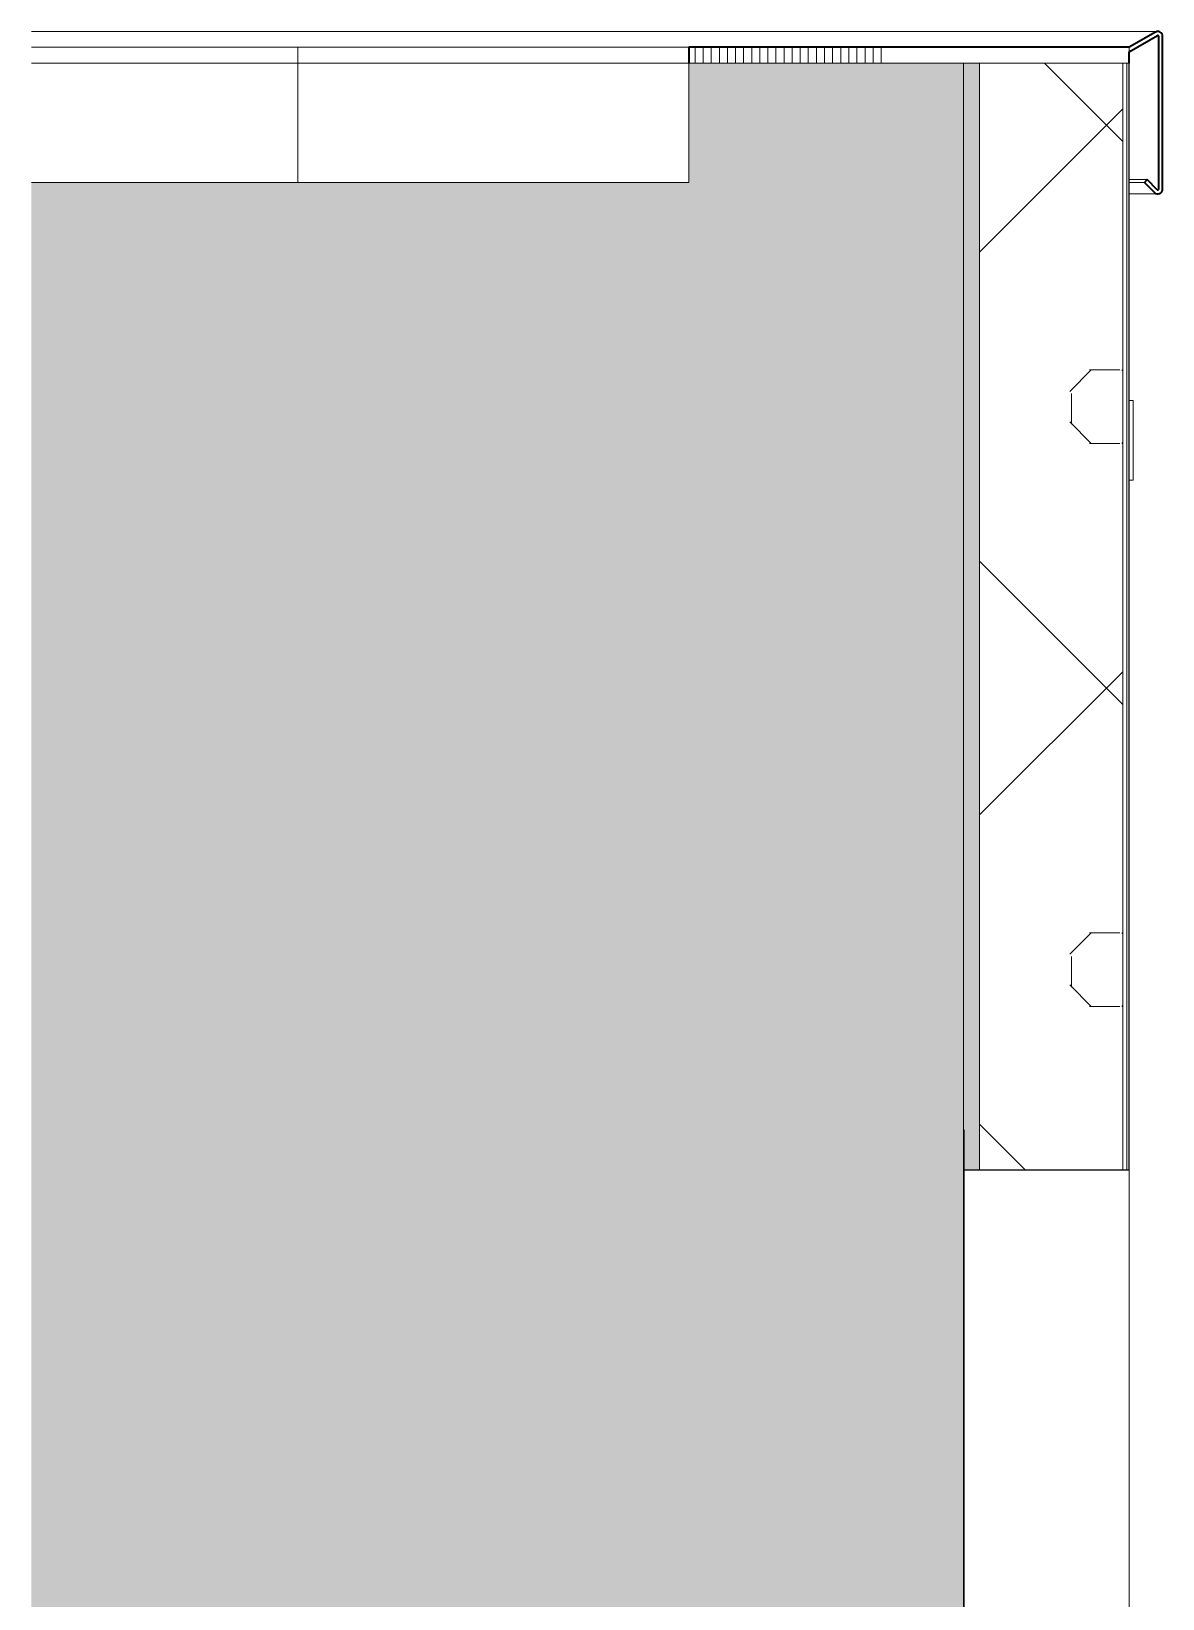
# Model space of a CAD drawing. Header units: millimetres. Extents: x -19993 to 479964, y -45352 to 20466.
# Drawn here: x 72668 to 74088, y 6281 to 8250 of the extents above; entities that cross this region are included whole.
import ezdxf

# ---------------------------------------------------------------- set-up
doc = ezdxf.new("R2010")
doc.units = ezdxf.units.MM
for name, color, linetype, lineweight in [('A-DETL-GENF', 92, 'Continuous', 9), ('A-DETL-THIN', 151, 'Continuous', 9), ('A-GLAZ', 151, 'Continuous', 9), ('A-ROOF', 132, 'Continuous', 9), ('A-ROOF-MCUT', 132, 'Continuous', 35), ('A-ROOF-OTLN', 132, 'Continuous', 9), ('A-ROOF-PATT', 132, 'Continuous', 35), ('A-WALL', 113, 'Continuous', 9), ('A-WALL-PATT', 111, 'Continuous', 25), ('M-EQPM', 50, 'Continuous', 9)]:
    doc.layers.add(name, color=color, linetype=linetype, lineweight=lineweight)

# ---------------------------------------------------------------- blocks, each defined once
blk = doc.blocks.new('OKNO_1k_nadsvetlik - OKNO_1k_nadsvetlik_1200 x 1500-V13-VB3-Z-Nový')
at = {"layer": 'A-GLAZ'}
h = blk.add_hatch(dxfattribs=at)
h.set_pattern_fill('FP_41', color=256, style=0, pattern_type=2)
h.set_pattern_definition([(0, (65492.87, 0), (150, 86.6), [100, -200]), (60, (65592.87, 0), (0.0022, 173.20381), [100, -200]), (300, (65592.87, 0), (149.9978, -86.60381), [100, -200])])
h.paths.add_polyline_path([(-18478.2, 5370), (-18477.2, 5370), (-18478.2, 5419)])
at = {"layer": 'A-GLAZ', "lineweight": 25}
for p, q in [((-18477.2, 6820), (-18477.2, 6870)), ((-18477.2, 5370), (-18477.2, 5420))]:
    blk.add_line(p, q, dxfattribs=at)
at = {"layer": 'A-GLAZ'}
blk.add_line((-18477.2, 5422), (-18477.2, 6820), dxfattribs=at)
blk = doc.blocks.new('DPS_vetrání_nová - Typ 1-1348275-VB3-Z-Nový')
at = {"layer": 'M-EQPM', "color": 11}
for p, q in [((-18270.2, 7786), (-18265.2, 7786)), ((-18265.2, 7786), (-18265.2, 7686)), ((-18265.2, 7686), (-18270.2, 7686))]:
    blk.add_line(p, q, dxfattribs=at)

msp = doc.modelspace()

# ---------------------------------------------------------------- hatches: boundary and pattern name
at = {"layer": 'A-DETL-GENF'}
msp.add_hatch(color=9, dxfattribs=at).paths.add_polyline_path([(73532.4, 1230), (73838.3, 1230), (73838.3, 8210), (73493.3, 8210), (73493.3, 8060), (72667.7, 8060), (72667.7, 1230)])
at = {"layer": 'A-ROOF-PATT', "lineweight": 9}
h = msp.add_hatch(dxfattribs=at)
h.set_pattern_fill('FP_5', color=11, angle=-90, style=0, pattern_type=2)
h.set_pattern_definition([(270, (67724.3, 8230), (1270, 8e-14), []), (270, (67734.5, 8230), (1270, 8e-14), []), (270, (67744.7, 8230), (1270, 8e-14), []), (270, (67754.8, 8230), (1270, 8e-14), []), (270, (67765, 8230), (1270, 8e-14), []), (270, (67775.1, 8230), (1270, 8e-14), []), (270, (67785.3, 8230), (1270, 8e-14), []), (270, (67795.5, 8230), (1270, 8e-14), []), (270, (67805.6, 8230), (1270, 8e-14), []), (270, (67815.8, 8230), (1270, 8e-14), []), (270, (67826, 8230), (1270, 8e-14), []), (270, (67836.1, 8230), (1270, 8e-14), []), (270, (67846.3, 8230), (1270, 8e-14), []), (270, (67856.4, 8230), (1270, 8e-14), []), (270, (67866.6, 8230), (1270, 8e-14), []), (270, (67876.7, 8230), (1270, 8e-14), []), (270, (67886.9, 8230), (1270, 8e-14), []), (270, (67897, 8230), (1270, 8e-14), []), (270, (67907.2, 8230), (1270, 8e-14), []), (270, (67917.4, 8230), (1270, 8e-14), []), (270, (67927.5, 8230), (1270, 8e-14), []), (270, (67937.7, 8230), (1270, 8e-14), []), (270, (67947.9, 8230), (1270, 8e-14), []), (270, (67958, 8230), (1270, 8e-14), []), (270, (67968.2, 8230), (1270, 8e-14), []), (270, (67978.3, 8230), (1270, 8e-14), []), (270, (67988.5, 8230), (1270, 8e-14), []), (270, (67998.7, 8230), (1270, 8e-14), []), (270, (68008.8, 8230), (1270, 8e-14), []), (270, (68019, 8230), (1270, 8e-14), []), (270, (68359.3, 8230), (1270, 8e-14), []), (270, (68369.5, 8230), (1270, 8e-14), []), (270, (68379.7, 8230), (1270, 8e-14), []), (270, (68389.8, 8230), (1270, 8e-14), []), (270, (68400, 8230), (1270, 8e-14), []), (270, (68410.1, 8230), (1270, 8e-14), []), (270, (68420.3, 8230), (1270, 8e-14), []), (270, (68430.5, 8230), (1270, 8e-14), []), (270, (68440.6, 8230), (1270, 8e-14), []), (270, (68450.8, 8230), (1270, 8e-14), []), (270, (68461, 8230), (1270, 8e-14), []), (270, (68471.1, 8230), (1270, 8e-14), []), (270, (68481.3, 8230), (1270, 8e-14), []), (270, (68491.4, 8230), (1270, 8e-14), []), (270, (68501.6, 8230), (1270, 8e-14), []), (270, (68511.7, 8230), (1270, 8e-14), []), (270, (68521.9, 8230), (1270, 8e-14), []), (270, (68532, 8230), (1270, 8e-14), []), (270, (68542.2, 8230), (1270, 8e-14), []), (270, (68552.4, 8230), (1270, 8e-14), []), (270, (68562.5, 8230), (1270, 8e-14), []), (270, (68572.7, 8230), (1270, 8e-14), []), (270, (68582.9, 8230), (1270, 8e-14), []), (270, (68593, 8230), (1270, 8e-14), []), (270, (68603.2, 8230), (1270, 8e-14), []), (270, (68613.3, 8230), (1270, 8e-14), []), (270, (68623.5, 8230), (1270, 8e-14), []), (270, (68633.7, 8230), (1270, 8e-14), []), (270, (68643.8, 8230), (1270, 8e-14), []), (270, (68654, 8230), (1270, 8e-14), [])])
h.paths.add_polyline_path([(74043.3, 8210), (74046.3, 8210), (74046.3, 8230), (73493.3, 8230), (73493.3, 8210), (74038.3, 8210)])
at = {"layer": 'A-WALL-PATT'}
h = msp.add_hatch(color=11, dxfattribs=at)
h.paths.add_polyline_path([(73858.3, 4220), (73858.3, 5420), (73838.3, 5420), (73838.3, 4220)])
h.paths.add_polyline_path([(73838.3, 6820), (73858.3, 6820), (73858.3, 8210), (73838.3, 8210), (73838.3, 6870)])
at = {"layer": 'A-WALL-PATT', "lineweight": 9}
h = msp.add_hatch(dxfattribs=at)
h.set_pattern_fill('FP_43', color=11, style=0, pattern_type=2)
h.set_pattern_definition([(45, (157809.3, 0), (0, 707.1054), []), (315, (157809.3, 0), (707.1054, 0), []), (270, (158116.67, 19.13), (353.543, -353.543), [38.278, -668.833]), (270, (158209.05, 19.13), (353.543, -353.543), [38.278, -668.833]), (0, (158142.45, 46.2), (353.543, 353.543), [38.278, -668.833]), (0, (158142.45, -46.2), (353.543, 353.543), [38.278, -668.833]), (45, (158116.67, 19.13), (0, 707.1054), [38.278, -461.721]), (45, (158182, -46.2), (0, 707.1054), [38.278, -461.721]), (315, (158182, 46.2), (707.1054, 0), [38.278, -461.721]), (315, (158116.67, -19.13), (707.1054, 0), [38.278, -461.721])])
h.paths.add_polyline_path([(73964.7, 4220), (74038.3, 4220), (74038.3, 5420), (73858.3, 5420), (73858.3, 4220)])
h.paths.add_polyline_path([(73858.3, 6820), (74038.3, 6820), (74038.3, 8210), (73858.3, 8210), (73858.3, 7210.6)])

# ---------------------------------------------------------------- linework, layer by layer
at = {"layer": 'A-DETL-THIN'}
for p, q in [((73493.3, 8210), (73493.3, 8060)), ((73838.3, 8210), (73493.3, 8210)), ((73838.3, 1230), (73838.3, 8210)), ((73493.3, 8060), (72667.7, 8060))]:
    msp.add_line(p, q, dxfattribs=at)
at = {"layer": 'A-ROOF', "color": 11}
for p, q in [((72667.7, 8230), (73493.3, 8230)), ((73002.5, 8210), (73002.5, 8230)), ((74046.3, 8224.2), (74046.3, 8230))]:
    msp.add_line(p, q, dxfattribs=at)
at = {"layer": 'A-ROOF', "color": 1, "lineweight": 35}
for p, q in [((74046.3, 8230), (73493.3, 8230)), ((73493.3, 8230), (73493.3, 8210)), ((74046.3, 8210), (74046.3, 8224.2))]:
    msp.add_line(p, q, dxfattribs=at)
at = {"layer": 'A-ROOF', "color": 240}
msp.add_line((73838.3, 8210), (74046.3, 8210), dxfattribs=at)
at = {"layer": 'A-ROOF-MCUT', "color": 1}
for p, q in [((74079.2, 8249), (74046.3, 8230)), ((74046.3, 8224.2), (74081.7, 8244.7)), ((74083.2, 8243.8), (74083.2, 8051.6)), ((74088.2, 8051.6), (74088.2, 8243.8)), ((74068.8, 8063.6), (74065.3, 8060.1)), ((74065.3, 8060.1), (74078, 8047.4)), ((74081.5, 8050.9), (74068.8, 8063.6))]:
    msp.add_line(p, q, dxfattribs=at)
for centre, radius, start, end in [((74082.2, 8243.8), 6, 0, 120), ((74082.2, 8243.8), 1, 0, 120), ((74082.2, 8051.6), 6, 225, 0), ((74082.2, 8051.6), 1, 225, 0)]:
    msp.add_arc(centre, radius, start, end, dxfattribs=at)
at = {"layer": 'A-ROOF-OTLN', "color": 11}
for p, q in [((74082.2, 8249.8), (72667.7, 8249.8)), ((74046.3, 8063.6), (74068.8, 8063.6)), ((74046.3, 8060.1), (74065.3, 8060.1)), ((74046.3, 8045.6), (74082.2, 8045.6))]:
    msp.add_line(p, q, dxfattribs=at)
for points, knots in [([(74088.2, 8243.8), (74088.2, 8244.4), (74088.1, 8245.2), (74087.8, 8246.1), (74087.5, 8246.9), (74087.1, 8247.4), (74086.8, 8247.8), (74086.4, 8248.2), (74085.9, 8248.6), (74085.4, 8249), (74084.9, 8249.2), (74084.5, 8249.4), (74084.2, 8249.5), (74083.8, 8249.6), (74083.4, 8249.7), (74083, 8249.8), (74082.6, 8249.8), (74082.2, 8249.8), (74081.9, 8249.8), (74081.3, 8249.8), (74080.4, 8249.6), (74079.7, 8249.3), (74079.2, 8249)], [0, 0, 0, 0, 0.125, 0.1875, 0.25, 0.3125, 0.34375, 0.375, 0.4375, 0.5, 0.53125, 0.5625, 0.59375, 0.625, 0.65625, 0.6875, 0.71875, 0.75, 0.78125, 0.8125, 0.875, 1, 1, 1, 1]), ([(74081.7, 8244.7), (74081.8, 8244.8), (74081.9, 8244.8), (74082.1, 8244.8), (74082.2, 8244.8), (74082.2, 8244.8)], [0, 0, 0, 0, 0.125, 0.1875, 0.25, 0.25, 0.25, 0.25]), ([(74082.7, 8244.7), (74082.8, 8244.7), (74082.9, 8244.6), (74083, 8244.5), (74083.1, 8244.4), (74083.2, 8244.2), (74083.2, 8244.1)], [0.5, 0.5, 0.5, 0.5, 0.5625, 0.625, 0.75, 0.875, 0.875, 0.875, 0.875]), ([(74078, 8047.4), (74078.4, 8047), (74079, 8046.5), (74079.8, 8046.1), (74080.3, 8045.9), (74080.7, 8045.8), (74081.1, 8045.7), (74081.5, 8045.7), (74081.9, 8045.6), (74082.2, 8045.6), (74082.6, 8045.6), (74083, 8045.7), (74083.4, 8045.7), (74083.8, 8045.8), (74084.2, 8045.9), (74084.5, 8046.1), (74084.9, 8046.2), (74085.2, 8046.4), (74085.6, 8046.6), (74086, 8046.9), (74086.4, 8047.3), (74086.8, 8047.7), (74087.1, 8048.1), (74087.5, 8048.6), (74087.8, 8049.3), (74088.1, 8050.3), (74088.2, 8051.1), (74088.2, 8051.6)], [0, 0, 0, 0, 0.111111, 0.166667, 0.194444, 0.222222, 0.25, 0.277778, 0.305556, 0.333333, 0.361111, 0.388889, 0.416667, 0.444444, 0.472222, 0.5, 0.527778, 0.555556, 0.583333, 0.611111, 0.666667, 0.694444, 0.722222, 0.777778, 0.833333, 0.888889, 1, 1, 1, 1]), ([(74083.2, 8051.4), (74083.2, 8051.3), (74083.1, 8051.1), (74083, 8051), (74082.9, 8050.8), (74082.7, 8050.7), (74082.6, 8050.7), (74082.5, 8050.6), (74082.4, 8050.6), (74082.2, 8050.6), (74082.1, 8050.6), (74082, 8050.6), (74082, 8050.7)], [0.1111111, 0.1111111, 0.1111111, 0.1111111, 0.2222222, 0.3055556, 0.3888889, 0.4444444, 0.5, 0.5555556, 0.6111111, 0.6666667, 0.7222222, 0.7777778, 0.7777778, 0.7777778, 0.7777778])]:
    msp.add_open_spline(points, degree=3, knots=knots, dxfattribs=at)
at = {"layer": 'A-WALL'}
for p, q in [((73493.3, 8210), (72667.7, 8210)), ((73002.5, 8060), (73002.5, 8210))]:
    msp.add_line(p, q, dxfattribs=at)
at = {"layer": 'A-WALL', "color": 240}
for p, q in [((73858.3, 6820), (73858.3, 8210)), ((74038.3, 6820), (74038.3, 8210)), ((74043.3, 6820), (74043.3, 8210))]:
    msp.add_line(p, q, dxfattribs=at)
at = {"layer": 'A-WALL', "color": 20, "lineweight": 25}
for p, q in [((74046.3, 6820), (74046.3, 8210)), ((73838.3, 6820), (74046.3, 6820))]:
    msp.add_line(p, q, dxfattribs=at)
at = {"layer": 'A-WALL', "color": 11}
msp.add_line((74046.3, 6820), (74046.3, 5422), dxfattribs=at)

# ---------------------------------------------------------------- block references
at = {"layer": 'A-GLAZ'}
msp.add_blockref('OKNO_1k_nadsvetlik - OKNO_1k_nadsvetlik_1200 x 1500-V13-VB3-Z-Nový', (92316.4, 0), dxfattribs=at)
at = {"layer": 'M-EQPM', "color": 11}
msp.add_blockref('DPS_vetrání_nová - Typ 1-1348275-VB3-Z-Nový', (92316.4, 0), dxfattribs=at)

doc.saveas('drawing.dxf')
